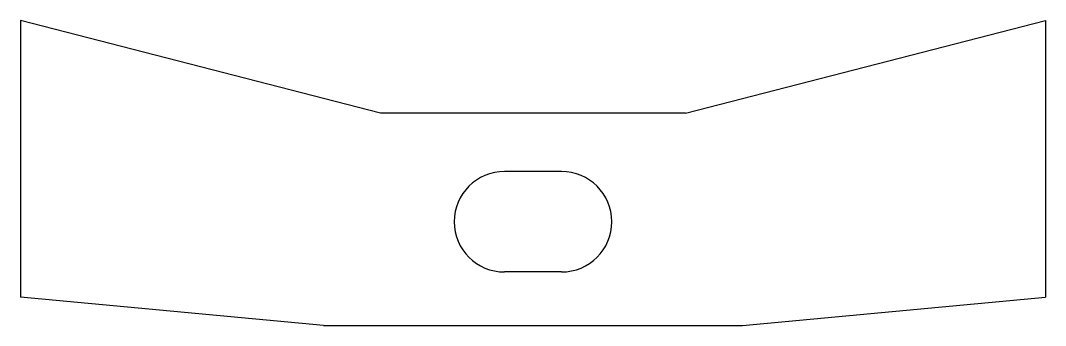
# Model space of a CAD drawing. Extents: x 100 to 370, y -137 to -57.
import ezdxf

# ---------------------------------------------------------------- set-up
doc = ezdxf.new("R2010")
doc.units = 0
doc.layers.get('0').update_dxf_attribs({"linetype": 'CONTINUOUS'})

msp = doc.modelspace()

# ---------------------------------------------------------------- linework, layer by layer
for p, q in [((195.24, -81.24), (100.4, -56.84)), ((100.4, -56.84), (100.4, -129.76)), ((275.57, -81.24), (370.4, -56.83)), ((370.4, -56.83), (370.4, -129.76)), ((275.57, -81.24), (195.24, -81.24)), ((242.9, -96.63), (227.9, -96.63)), ((242.9, -123.13), (227.9, -123.13)), ((180.24, -137.24), (100.4, -129.76)), ((290.57, -137.24), (370.4, -129.76)), ((180.24, -137.24), (180.57, -137.24)), ((180.57, -137.24), (290.57, -137.24))]:
    msp.add_line(p, q)
for centre, start, end in [((227.9, -109.88), 90, 270), ((242.9, -109.88), 270, 90)]:
    msp.add_arc(centre, 13.25, start, end)

doc.saveas('drawing.dxf')
